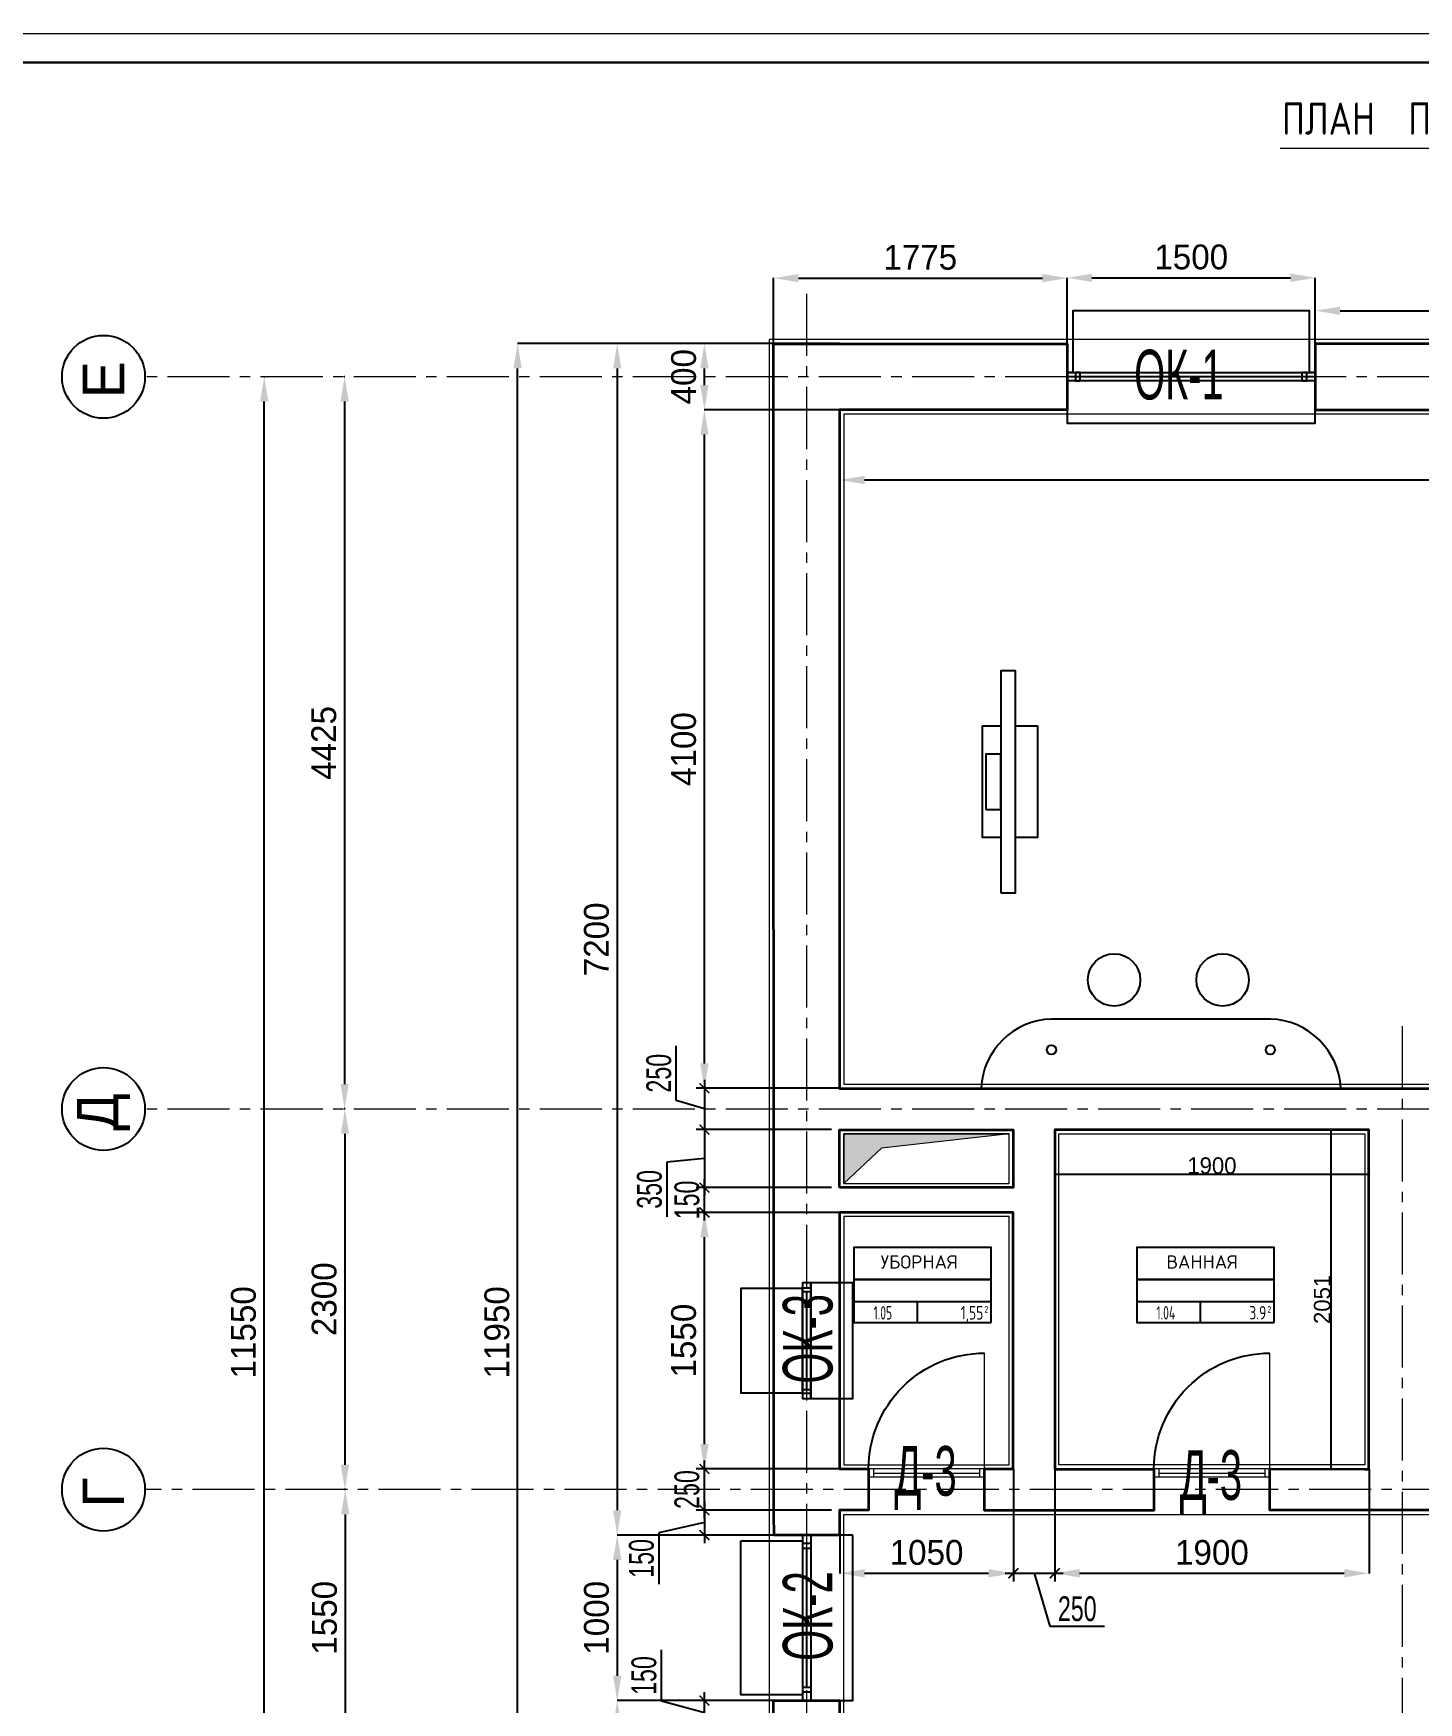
# Model space of a CAD drawing. Header units: millimetres. Extents: x 306212 to 393045, y -154783 to -111932.
# Drawn here: x 346910 to 355284, y -122020 to -111932 of the extents above; entities that cross this region are included whole.
import ezdxf
from ezdxf.enums import TextEntityAlignment as Align

# ---------------------------------------------------------------- set-up
doc = ezdxf.new("R2010")
doc.units = ezdxf.units.MM
doc.linetypes.add('CENTER2', pattern=[1.125, 0.75, -0.125, 0.125, -0.125])
for name, color, linetype in [('0 duvar', 2, 'Continuous'), ('AHSAP KAPI', 152, 'Continuous'), ('AKS', 252, 'CENTER2'), ('DENIZLIK', 174, 'Continuous'), ('room_no', 7, 'Continuous'), ('tefris', 8, 'Continuous')]:
    doc.layers.add(name, color=color, linetype=linetype)
for name, color, linetype, lineweight in [('ahsap', 222, 'Continuous', 13), ('OLCU', 7, 'Continuous', 13), ('Pencere No', 7, 'Continuous', 13)]:
    doc.layers.add(name, color=color, linetype=linetype, lineweight=lineweight)
doc.styles.add('1', font='ARIALN.TTF', dxfattribs={"width": 0.7})
doc.styles.add('CYRILLIC', font='cyriltlc.shx')
doc.styles.add('ROMANS', font='romans', dxfattribs={"width": 0.75})
doc.styles.add('SPDS', font='SPDS.shx')
doc.styles.add('TR', font='tsimplex.shx', dxfattribs={"width": 0.7})
doc.styles.add('YAZI', font='romans.shx')
doc.dimstyles.new('ISO-25', dxfattribs={"dimtxt": 100, "dimasz": 2.5, "dimexe": 1.25, "dimexo": 0.625, "dimtad": 1, "dimdec": 0, "dimtxsty": 'Standard', "dimcen": 2.5, "dimadec": 0, "dimazin": 0, "dimtfac": 1, "dimtdec": 0, "dimtmove": 0, "dimatfit": 3, "dimfxl": 0, "dimarcsym": 0})
doc.dimstyles.get("Standard").update_dxf_attribs({"dimtxt": 125, "dimasz": 60, "dimexe": 50, "dimexo": 50, "dimgap": 30, "dimtad": 1, "dimdec": 0, "dimzin": 0, "dimdsep": 46, "dimtxsty": 'TR', "dimblk": 'ARCHTICK', "dimcen": 90, "dimdle": 50, "dimclrt": 256, "dimadec": 0, "dimazin": 0, "dimtfac": 1, "dimtdec": 0, "dimtofl": 0, "dimtmove": 1, "dimatfit": 3, "dimldrblk": 'ARCHTICK', "dimfxl": 0, "dimtolj": 1, "dimtzin": 0, "dimarcsym": 0})

# ---------------------------------------------------------------- blocks, each defined once
blk = doc.blocks.new('*D495')
at = {"layer": 'ahsap', "color": 0, "lineweight": -2}
for p, q in [((348793, -114007), (348789, -114007)), ((348791, -114157), (348791, -118282)), ((348793, -118432), (348789, -118432))]:
    blk.add_line(p, q, dxfattribs=at)
at = {"layer": 'ahsap', "color": 0}
for points in [[(348766, -114157), (348816, -114157), (348791, -114007)], [(348766, -118282), (348816, -118282), (348791, -118432)]]:
    blk.add_solid(points, dxfattribs=at)
at = {"layer": 'DEFPOINTS', "color": 0}
for p in [(351359, -114007), (348791, -118432), (351359, -118432)]:
    blk.add_point(p, dxfattribs=at)
at = {"layer": 'ahsap', "color": 0, "insert": (348666, -116220), "char_height": 150, "attachment_point": 5, "rotation": 90}
blk.add_mtext('4425', dxfattribs=at)
blk = doc.blocks.new('*D504')
at = {"layer": 'ahsap', "color": 0, "lineweight": -2}
for p, q in [((348795, -118432), (348791, -118432)), ((348793, -118582), (348793, -120582)), ((348795, -120732), (348791, -120732))]:
    blk.add_line(p, q, dxfattribs=at)
at = {"layer": 'ahsap', "color": 0}
for points in [[(348768, -118582), (348818, -118582), (348793, -118432)], [(348768, -120582), (348818, -120582), (348793, -120732)]]:
    blk.add_solid(points, dxfattribs=at)
at = {"layer": 'DEFPOINTS', "color": 0}
for p in [(351359, -118432), (348793, -120732), (351359, -120732)]:
    blk.add_point(p, dxfattribs=at)
at = {"layer": 'ahsap', "color": 0, "insert": (348668, -119582), "char_height": 150, "attachment_point": 5, "rotation": 90}
blk.add_mtext('2300', dxfattribs=at)
blk = doc.blocks.new('*D505')
at = {"layer": 'ahsap', "color": 0, "lineweight": -2}
for p, q in [((348797, -120732), (348793, -120732)), ((348795, -120882), (348795, -122132)), ((348797, -122282), (348793, -122282))]:
    blk.add_line(p, q, dxfattribs=at)
at = {"layer": 'ahsap', "color": 0}
for points in [[(348770, -120882), (348820, -120882), (348795, -120732)], [(348770, -122132), (348820, -122132), (348795, -122282)]]:
    blk.add_solid(points, dxfattribs=at)
at = {"layer": 'DEFPOINTS', "color": 0}
for p in [(351359, -120732), (348795, -122282), (351359, -122282)]:
    blk.add_point(p, dxfattribs=at)
at = {"layer": 'ahsap', "color": 0, "insert": (348670, -121507), "char_height": 150, "attachment_point": 5, "rotation": 90}
blk.add_mtext('1550', dxfattribs=at)
blk = doc.blocks.new('_ArchTick')
at = {"color": 0, "linetype": 'ByBlock', "const_width": 0.15}
blk.add_lwpolyline([(-0.5, -0.5), (0.5, 0.5)], dxfattribs=at)
blk = doc.blocks.new('*D510')
at = {"layer": 'DEFPOINTS', "color": 0}
for p in [(350966, -122007), (351384, -122007), (351784, -122157)]:
    blk.add_point(p, dxfattribs=at)
at = {"layer": 'OLCU', "color": 0, "lineweight": -2}
for p, q in [((350706, -122011), (350706, -121701)), ((350966, -122207), (350966, -121957)), ((350966, -122082), (350706, -122011)), ((351334, -122007), (350916, -122007)), ((351734, -122157), (350916, -122157))]:
    blk.add_line(p, q, dxfattribs=at)
at = {"layer": 'OLCU', "color": 0, "lineweight": -2, "xscale": 60, "yscale": 60, "zscale": 60}
for p, rotation in [((350966, -122007), 90), ((350966, -122157), 270)]:
    blk.add_blockref('_ArchTick', p, dxfattribs=dict(at, rotation=rotation))
at = {"layer": 'OLCU', "insert": (350601, -121856), "char_height": 150, "attachment_point": 5, "rotation": 90, "style": 'TR'}
blk.add_mtext('\\A1;150', dxfattribs=at)
blk = doc.blocks.new('*D511')
at = {"layer": 'DEFPOINTS', "color": 0}
for p in [(350966, -120607), (351783, -120607), (351784, -120857)]:
    blk.add_point(p, dxfattribs=at)
at = {"layer": 'OLCU', "color": 0, "lineweight": -2}
for p, q in [((351733, -120607), (350916, -120607)), ((350966, -120907), (350966, -120557)), ((351734, -120857), (350916, -120857))]:
    blk.add_line(p, q, dxfattribs=at)
at = {"layer": 'OLCU', "color": 0, "lineweight": -2, "xscale": 60, "yscale": 60, "zscale": 60}
for p, rotation in [((350966, -120607), 90), ((350966, -120857), 270)]:
    blk.add_blockref('_ArchTick', p, dxfattribs=dict(at, rotation=rotation))
at = {"layer": 'OLCU', "insert": (350861, -120732), "char_height": 150, "attachment_point": 5, "rotation": 90, "style": 'TR'}
blk.add_mtext('\\A1;250', dxfattribs=at)
blk = doc.blocks.new('*D512')
at = {"layer": 'ahsap', "color": 0, "lineweight": -2}
for p, q in [((351783, -119057), (350966, -119057)), ((350966, -120457), (350966, -119207)), ((351783, -120607), (350966, -120607))]:
    blk.add_line(p, q, dxfattribs=at)
at = {"layer": 'ahsap', "color": 0}
for points in [[(350941, -119207), (350991, -119207), (350966, -119057)], [(350941, -120457), (350991, -120457), (350966, -120607)]]:
    blk.add_solid(points, dxfattribs=at)
at = {"layer": 'DEFPOINTS', "color": 0}
for p in [(350966, -119057), (351784, -119057), (351784, -120607)]:
    blk.add_point(p, dxfattribs=at)
at = {"layer": 'ahsap', "color": 0, "insert": (350841, -119832), "char_height": 150, "attachment_point": 5, "rotation": 90}
blk.add_mtext('1550', dxfattribs=at)
blk = doc.blocks.new('*D513')
at = {"layer": 'DEFPOINTS', "color": 0}
for p in [(350966, -118907), (351784, -118907), (351784, -119057)]:
    blk.add_point(p, dxfattribs=at)
at = {"layer": 'OLCU', "color": 0, "lineweight": -2}
for p, q in [((351734, -118907), (350916, -118907)), ((350966, -119107), (350966, -118857)), ((351734, -119057), (350916, -119057))]:
    blk.add_line(p, q, dxfattribs=at)
at = {"layer": 'OLCU', "color": 0, "lineweight": -2, "xscale": 60, "yscale": 60, "zscale": 60}
for p, rotation in [((350966, -118907), 90), ((350966, -119057), 270)]:
    blk.add_blockref('_ArchTick', p, dxfattribs=dict(at, rotation=rotation))
at = {"layer": 'OLCU', "insert": (350861, -118982), "char_height": 150, "attachment_point": 5, "rotation": 90, "style": 'TR'}
blk.add_mtext('\\A1;150', dxfattribs=at)
blk = doc.blocks.new('*D514')
at = {"layer": 'DEFPOINTS', "color": 0}
for p in [(351784, -118557), (350966, -118907), (351784, -118907)]:
    blk.add_point(p, dxfattribs=at)
at = {"layer": 'OLCU', "color": 0, "lineweight": -2}
for p, q in [((350966, -118507), (350966, -118957)), ((351734, -118557), (350916, -118557)), ((350966, -118732), (350739, -118753)), ((350739, -118753), (350739, -119083)), ((351734, -118907), (350916, -118907))]:
    blk.add_line(p, q, dxfattribs=at)
at = {"layer": 'OLCU', "color": 0, "lineweight": -2, "xscale": 60, "yscale": 60, "zscale": 60}
for p, rotation in [((350966, -118557), 90), ((350966, -118907), 270)]:
    blk.add_blockref('_ArchTick', p, dxfattribs=dict(at, rotation=rotation))
at = {"layer": 'OLCU', "insert": (350634, -118918), "char_height": 150, "attachment_point": 5, "rotation": 90, "style": 'TR'}
blk.add_mtext('\\A1;350', dxfattribs=at)
blk = doc.blocks.new('*D515')
at = {"layer": 'DEFPOINTS', "color": 0}
for p in [(351783, -118307), (350966, -118557), (351784, -118557)]:
    blk.add_point(p, dxfattribs=at)
at = {"layer": 'OLCU', "color": 0, "lineweight": -2}
for p, q in [((350796, -118381), (350796, -118051)), ((351733, -118307), (350916, -118307)), ((350966, -118257), (350966, -118607)), ((350966, -118432), (350796, -118381)), ((351734, -118557), (350916, -118557))]:
    blk.add_line(p, q, dxfattribs=at)
at = {"layer": 'OLCU', "color": 0, "lineweight": -2, "xscale": 60, "yscale": 60, "zscale": 60}
for p, rotation in [((350966, -118307), 90), ((350966, -118557), 270)]:
    blk.add_blockref('_ArchTick', p, dxfattribs=dict(at, rotation=rotation))
at = {"layer": 'OLCU', "insert": (350691, -118216), "char_height": 150, "attachment_point": 5, "rotation": 90, "style": 'TR'}
blk.add_mtext('\\A1;250', dxfattribs=at)
blk = doc.blocks.new('*D516')
at = {"layer": 'ahsap', "color": 0, "lineweight": -2}
for p, q in [((351782, -114207), (350966, -114207)), ((350966, -118157), (350966, -114357)), ((351783, -118307), (350966, -118307))]:
    blk.add_line(p, q, dxfattribs=at)
at = {"layer": 'ahsap', "color": 0}
for points in [[(350941, -114357), (350991, -114357), (350966, -114207)], [(350941, -118157), (350991, -118157), (350966, -118307)]]:
    blk.add_solid(points, dxfattribs=at)
at = {"layer": 'DEFPOINTS', "color": 0}
for p in [(350966, -114207), (351783, -114207), (351784, -118307)]:
    blk.add_point(p, dxfattribs=at)
at = {"layer": 'ahsap', "color": 0, "insert": (350841, -116257), "char_height": 150, "attachment_point": 5, "rotation": 90}
blk.add_mtext('4100', dxfattribs=at)
blk = doc.blocks.new('*D517')
at = {"layer": 'ahsap', "color": 0, "lineweight": -2}
for p, q in [((351782, -113807), (350965, -113807)), ((350966, -114057), (350966, -113957)), ((351783, -114207), (350965, -114207))]:
    blk.add_line(p, q, dxfattribs=at)
at = {"layer": 'ahsap', "color": 0}
for points in [[(350941, -113957), (350991, -113957), (350966, -113807)], [(350941, -114057), (350991, -114057), (350966, -114207)]]:
    blk.add_solid(points, dxfattribs=at)
at = {"layer": 'DEFPOINTS', "color": 0}
for p in [(350966, -113807), (351783, -113807), (351784, -114207)]:
    blk.add_point(p, dxfattribs=at)
at = {"layer": 'ahsap', "color": 0, "insert": (350841, -114007), "char_height": 150, "attachment_point": 5, "rotation": 90}
blk.add_mtext('400', dxfattribs=at)
blk = doc.blocks.new('*D498')
at = {"layer": 'DEFPOINTS', "color": 0}
for p in [(352834, -120607), (353084, -120608), (353084, -121238)]:
    blk.add_point(p, dxfattribs=at)
at = {"layer": 'OLCU', "color": 0, "lineweight": -2}
for p, q in [((352834, -120657), (352834, -121288)), ((353084, -120658), (353084, -121288)), ((352784, -121238), (353134, -121238)), ((352959, -121238), (353055, -121558)), ((353055, -121558), (353385, -121558))]:
    blk.add_line(p, q, dxfattribs=at)
at = {"layer": 'OLCU', "color": 0, "lineweight": -2, "xscale": 60, "yscale": 60, "zscale": 60, "rotation": 180}
blk.add_blockref('_ArchTick', (352834, -121238), dxfattribs=at)
at = {"layer": 'OLCU', "color": 0, "lineweight": -2, "xscale": 60, "yscale": 60, "zscale": 60}
blk.add_blockref('_ArchTick', (353084, -121238), dxfattribs=at)
at = {"layer": 'OLCU', "insert": (353220, -121453), "char_height": 150, "attachment_point": 5, "style": 'TR'}
blk.add_mtext('\\A1;250', dxfattribs=at)
blk = doc.blocks.new('*D525')
at = {"layer": 'ahsap', "color": 0, "lineweight": -2}
for p, q in [((352834, -120608), (352834, -121239)), ((351784, -120858), (351784, -121239)), ((351934, -121238), (352684, -121238))]:
    blk.add_line(p, q, dxfattribs=at)
at = {"layer": 'ahsap', "color": 0}
for points in [[(351934, -121213), (351934, -121263), (351784, -121238)], [(352684, -121213), (352684, -121263), (352834, -121238)]]:
    blk.add_solid(points, dxfattribs=at)
at = {"layer": 'DEFPOINTS', "color": 0}
for p in [(352834, -120607), (351784, -120857), (352834, -121238)]:
    blk.add_point(p, dxfattribs=at)
at = {"layer": 'ahsap', "color": 0, "insert": (352309, -121113), "char_height": 150, "attachment_point": 5}
blk.add_mtext('1050', dxfattribs=at)
blk = doc.blocks.new('*D526')
at = {"layer": 'ahsap', "color": 0, "lineweight": -2}
for p, q in [((353084, -120609), (353084, -121239)), ((354984, -120609), (354984, -121239)), ((353234, -121238), (354834, -121238))]:
    blk.add_line(p, q, dxfattribs=at)
at = {"layer": 'ahsap', "color": 0}
for points in [[(353234, -121213), (353234, -121263), (353084, -121238)], [(354834, -121213), (354834, -121263), (354984, -121238)]]:
    blk.add_solid(points, dxfattribs=at)
at = {"layer": 'DEFPOINTS', "color": 0}
for p in [(353084, -120608), (354984, -120608), (354984, -121238)]:
    blk.add_point(p, dxfattribs=at)
at = {"layer": 'ahsap', "color": 0, "insert": (354034, -121113), "char_height": 150, "attachment_point": 5}
blk.add_mtext('1900', dxfattribs=at)
blk = doc.blocks.new('*D528')
at = {"layer": 'ahsap', "color": 0, "lineweight": -2}
for p, q in [((351383, -113807), (349837, -113807)), ((349837, -125607), (349837, -113957)), ((351383, -125757), (349837, -125757))]:
    blk.add_line(p, q, dxfattribs=at)
at = {"layer": 'ahsap', "color": 0}
for points in [[(349812, -113957), (349862, -113957), (349837, -113807)], [(349812, -125607), (349862, -125607), (349837, -125757)]]:
    blk.add_solid(points, dxfattribs=at)
at = {"layer": 'DEFPOINTS', "color": 0}
for p in [(349837, -113807), (351384, -113807), (351384, -125757)]:
    blk.add_point(p, dxfattribs=at)
at = {"layer": 'ahsap', "color": 0, "insert": (349712, -119782), "char_height": 150, "attachment_point": 5, "rotation": 90}
blk.add_mtext('11950', dxfattribs=at)
blk = doc.blocks.new('*D529')
at = {"layer": 'ahsap', "color": 0, "lineweight": -2}
for p, q in [((348303, -114007), (348306, -114007)), ((348305, -125407), (348305, -114157)), ((348307, -125557), (348304, -125557))]:
    blk.add_line(p, q, dxfattribs=at)
at = {"layer": 'ahsap', "color": 0}
for points in [[(348280, -114157), (348330, -114157), (348305, -114007)], [(348280, -125407), (348330, -125407), (348305, -125557)]]:
    blk.add_solid(points, dxfattribs=at)
at = {"layer": 'DEFPOINTS', "color": 0}
for p in [(319186, -114007), (348305, -114007), (348797, -125557)]:
    blk.add_point(p, dxfattribs=at)
at = {"layer": 'ahsap', "color": 0, "insert": (348180, -119782), "char_height": 150, "attachment_point": 5, "rotation": 90}
blk.add_mtext('11550', dxfattribs=at)
blk = doc.blocks.new('Дверь 700')
at = {"layer": 'AHSAP KAPI', "lineweight": 5}
for p, q in [((381141, -106535), (381141, -105835)), ((381141, -106535), (381841, -106535)), ((381141, -106585), (381841, -106585)), ((381171, -106535), (381171, -106585)), ((381811, -106560), (381171, -106560)), ((381811, -106535), (381811, -106585))]:
    blk.add_line(p, q, dxfattribs=at)
for points in [[(381141, -106585), (381141, -106535)], [(381841, -106585), (381841, -106535)]]:
    blk.add_lwpolyline(points, dxfattribs=at)
at = {"layer": 'AHSAP KAPI'}
blk.add_arc((381141, -106535), 700, 0, 90, dxfattribs=at)
blk = doc.blocks.new('pencere')
at = {"layer": 'AHSAP KAPI'}
for p, q in [((0, 2.5), (0, -2.5)), ((0, 2.5), (100, 2.5)), ((5, 2.5), (5, -2.5)), ((8, 2.5), (8, -2.5)), ((8, 0), (92, 0)), ((92, 2.5), (92, -2.5)), ((95, 2.5), (95, -2.5)), ((100, 2.5), (100, -2.5)), ((0, -2.5), (100, -2.5))]:
    blk.add_line(p, q, dxfattribs=at)
blk = doc.blocks.new('*D552')
at = {"layer": 'ahsap', "color": 0, "lineweight": -2}
for p, q in [((351784, -114208), (351784, -114632)), ((360234, -114208), (360234, -114632)), ((351934, -114631), (360084, -114631))]:
    blk.add_line(p, q, dxfattribs=at)
at = {"layer": 'ahsap', "color": 0}
for points in [[(351934, -114606), (351934, -114656), (351784, -114631)], [(360084, -114606), (360084, -114656), (360234, -114631)]]:
    blk.add_solid(points, dxfattribs=at)
at = {"layer": 'DEFPOINTS', "color": 0}
for p in [(351784, -114207), (360234, -114207), (360234, -114631)]:
    blk.add_point(p, dxfattribs=at)
at = {"layer": 'ahsap', "color": 0, "insert": (356009, -114506), "char_height": 150, "attachment_point": 5}
blk.add_mtext('8450', dxfattribs=at)
blk = doc.blocks.new('roomno')
for p, q in [((1101, 344), (0, 344)), ((0, 344), (1101, 344)), ((1101, 166), (0, 166)), ((511, 0), (511, 166))]:
    blk.add_line(p, q)
blk.add_lwpolyline([(1101, 0), (1101, 602), (0, 602), (0, 0)], close=True)
at = {"style": 'CYRILLIC'}
for p in [(536, 499), (536, 374)]:
    blk.add_attdef('KOMNATA', text='', height=79.8, dxfattribs=at).set_placement(p, align=Align.CENTER)
at = {"style": 'ROMANS'}
for tag, width, p in [('LOBBY', 0.7, (533, 200)), ('001', 0.6, (233, 25))]:
    blk.add_attdef(tag, text='', height=108, dxfattribs=dict(at, width=width)).set_placement(p, align=Align.CENTER)
at = {"style": 'ROMANS', "width": 0.7}
blk.add_attdef('M', text='', height=108, dxfattribs=at).set_placement((1038, 25), align=Align.RIGHT)
blk.add_attdef('2', (1046, 79), '', height=53.9, dxfattribs=at)
blk = doc.blocks.new('*D554')
at = {"layer": 'ahsap', "color": 0, "lineweight": -2}
for p, q in [((354754, -118557), (354751, -118557)), ((354752, -118560), (354752, -120606)), ((354754, -120608), (354751, -120608))]:
    blk.add_line(p, q, dxfattribs=at)
at = {"layer": 'ahsap', "color": 0}
for points in [[(354751, -118560), (354752, -118560), (354752, -118557)], [(354751, -120606), (354752, -120606), (354752, -120608)]]:
    blk.add_solid(points, dxfattribs=at)
at = {"layer": 'DEFPOINTS', "color": 0}
for p in [(354984, -118557), (354752, -120608), (354984, -120608)]:
    blk.add_point(p, dxfattribs=at)
at = {"layer": 'ahsap', "color": 0, "insert": (354701, -119583), "char_height": 100, "attachment_point": 5, "rotation": 90}
blk.add_mtext('2051', dxfattribs=at)
blk = doc.blocks.new('*D555')
at = {"layer": 'ahsap', "color": 0, "lineweight": -2}
for p, q in [((353084, -118824), (353084, -118827)), ((353086, -118826), (354981, -118826)), ((354984, -118824), (354984, -118827))]:
    blk.add_line(p, q, dxfattribs=at)
at = {"layer": 'ahsap', "color": 0}
for points in [[(353086, -118825), (353086, -118826), (353084, -118826)], [(354981, -118825), (354981, -118826), (354984, -118826)]]:
    blk.add_solid(points, dxfattribs=at)
at = {"layer": 'DEFPOINTS', "color": 0}
for p in [(353084, -118557), (354984, -118557), (354984, -118826)]:
    blk.add_point(p, dxfattribs=at)
at = {"layer": 'ahsap', "color": 0, "insert": (354034, -118775), "char_height": 100, "attachment_point": 5}
blk.add_mtext('1900', dxfattribs=at)
blk = doc.blocks.new('*D557')
at = {"layer": 'ahsap', "color": 0, "lineweight": -2}
for p, q in [((351384, -113807), (351384, -113410)), ((351534, -113411), (353009, -113411)), ((353159, -113807), (353159, -113410))]:
    blk.add_line(p, q, dxfattribs=at)
at = {"layer": 'ahsap', "color": 0}
for points in [[(351534, -113386), (351534, -113436), (351384, -113411)], [(353009, -113386), (353009, -113436), (353159, -113411)]]:
    blk.add_solid(points, dxfattribs=at)
at = {"layer": 'DEFPOINTS', "color": 0}
for p in [(353159, -113411), (351384, -113807), (353159, -113807)]:
    blk.add_point(p, dxfattribs=at)
at = {"layer": 'ahsap', "color": 0, "insert": (352271, -113286), "char_height": 150, "attachment_point": 5}
blk.add_mtext('1775', dxfattribs=at)
blk = doc.blocks.new('*D558')
at = {"layer": 'ahsap', "color": 0, "lineweight": -2}
for p, q in [((353159, -113807), (353159, -113409)), ((353309, -113409), (354509, -113409)), ((354659, -113807), (354659, -113409))]:
    blk.add_line(p, q, dxfattribs=at)
at = {"layer": 'ahsap', "color": 0}
for points in [[(353309, -113384), (353309, -113434), (353159, -113409)], [(354509, -113384), (354509, -113434), (354659, -113409)]]:
    blk.add_solid(points, dxfattribs=at)
at = {"layer": 'DEFPOINTS', "color": 0}
for p in [(354659, -113409), (353159, -113807), (354659, -113807)]:
    blk.add_point(p, dxfattribs=at)
at = {"layer": 'ahsap', "color": 0, "insert": (353909, -113284), "char_height": 150, "attachment_point": 5}
blk.add_mtext('1500', dxfattribs=at)
blk = doc.blocks.new('*D559')
at = {"layer": 'ahsap', "color": 0, "lineweight": -2}
for p, q in [((354659, -113807), (354659, -113608)), ((354809, -113608), (357209, -113608)), ((357359, -113807), (357359, -113608))]:
    blk.add_line(p, q, dxfattribs=at)
at = {"layer": 'ahsap', "color": 0}
for points in [[(354809, -113583), (354809, -113633), (354659, -113608)], [(357209, -113583), (357209, -113633), (357359, -113608)]]:
    blk.add_solid(points, dxfattribs=at)
at = {"layer": 'DEFPOINTS', "color": 0}
for p in [(357359, -113608), (354659, -113807), (357359, -113807)]:
    blk.add_point(p, dxfattribs=at)
at = {"layer": 'ahsap', "color": 0, "insert": (356009, -113483), "char_height": 150, "attachment_point": 5}
blk.add_mtext('2700', dxfattribs=at)
blk = doc.blocks.new('*D576')
at = {"layer": 'DEFPOINTS', "color": 0}
for p in [(351784, -120857), (350966, -121007), (351387, -121007)]:
    blk.add_point(p, dxfattribs=at)
at = {"layer": 'OLCU', "color": 0, "lineweight": -2}
for p, q in [((350966, -120807), (350966, -121057)), ((350966, -120932), (350691, -120993)), ((351734, -120857), (350916, -120857)), ((350691, -120993), (350691, -121303)), ((351337, -121007), (350916, -121007))]:
    blk.add_line(p, q, dxfattribs=at)
at = {"layer": 'OLCU', "color": 0, "lineweight": -2, "xscale": 60, "yscale": 60, "zscale": 60}
for p, rotation in [((350966, -120857), 90), ((350966, -121007), 270)]:
    blk.add_blockref('_ArchTick', p, dxfattribs=dict(at, rotation=rotation))
at = {"layer": 'OLCU', "insert": (350586, -121148), "char_height": 150, "attachment_point": 5, "rotation": 90, "style": 'TR'}
blk.add_mtext('\\A1;150', dxfattribs=at)
blk = doc.blocks.new('*D577')
at = {"layer": 'ahsap', "color": 0, "lineweight": -2}
for p, q in [((351386, -121007), (350439, -121007)), ((350439, -121157), (350439, -121857)), ((351386, -122007), (350439, -122007))]:
    blk.add_line(p, q, dxfattribs=at)
at = {"layer": 'ahsap', "color": 0}
for points in [[(350414, -121157), (350464, -121157), (350439, -121007)], [(350414, -121857), (350464, -121857), (350439, -122007)]]:
    blk.add_solid(points, dxfattribs=at)
at = {"layer": 'DEFPOINTS', "color": 0}
for p in [(351387, -121007), (350439, -122007), (351387, -122007)]:
    blk.add_point(p, dxfattribs=at)
at = {"layer": 'ahsap', "color": 0, "insert": (350314, -121507), "char_height": 150, "attachment_point": 5, "rotation": 90}
blk.add_mtext('1000', dxfattribs=at)
blk = doc.blocks.new('*D578')
at = {"layer": 'ahsap', "color": 0, "lineweight": -2}
for p, q in [((351382, -122007), (350439, -122007)), ((350439, -125607), (350439, -122157)), ((351382, -125757), (350439, -125757))]:
    blk.add_line(p, q, dxfattribs=at)
at = {"layer": 'ahsap', "color": 0}
for points in [[(350414, -122157), (350464, -122157), (350439, -122007)], [(350414, -125607), (350464, -125607), (350439, -125757)]]:
    blk.add_solid(points, dxfattribs=at)
at = {"layer": 'DEFPOINTS', "color": 0}
for p in [(350439, -122007), (351383, -122007), (351383, -125757)]:
    blk.add_point(p, dxfattribs=at)
at = {"layer": 'ahsap', "color": 0, "insert": (350314, -123882), "char_height": 150, "attachment_point": 5, "rotation": 90}
blk.add_mtext('3750', dxfattribs=at)
blk = doc.blocks.new('*D579')
at = {"layer": 'ahsap', "color": 0, "lineweight": -2}
for p, q in [((351383, -113807), (350439, -113807)), ((350439, -113957), (350439, -120857)), ((351386, -121007), (350439, -121007))]:
    blk.add_line(p, q, dxfattribs=at)
at = {"layer": 'ahsap', "color": 0}
for points in [[(350414, -113957), (350464, -113957), (350439, -113807)], [(350414, -120857), (350464, -120857), (350439, -121007)]]:
    blk.add_solid(points, dxfattribs=at)
at = {"layer": 'DEFPOINTS', "color": 0}
for p in [(351384, -113807), (350439, -121007), (351387, -121007)]:
    blk.add_point(p, dxfattribs=at)
at = {"layer": 'ahsap', "color": 0, "insert": (350314, -117407), "char_height": 150, "attachment_point": 5, "rotation": 90}
blk.add_mtext('7200', dxfattribs=at)
blk = doc.blocks.new('*D633')
at = {"layer": 'ahsap', "color": 0, "lineweight": -2}
for p, q in [((377914, -114007), (377917, -114007)), ((377916, -125407), (377916, -114157)), ((377918, -125557), (377915, -125557))]:
    blk.add_line(p, q, dxfattribs=at)
at = {"layer": 'ahsap', "color": 0}
for points in [[(377891, -114157), (377941, -114157), (377916, -114007)], [(377891, -125407), (377941, -125407), (377916, -125557)]]:
    blk.add_solid(points, dxfattribs=at)
at = {"layer": 'DEFPOINTS', "color": 0}
for p in [(348797, -114007), (377916, -114007), (378409, -125557)]:
    blk.add_point(p, dxfattribs=at)
at = {"layer": 'ahsap', "color": 0, "insert": (377791, -119782), "char_height": 150, "attachment_point": 5, "rotation": 90}
blk.add_mtext('11550', dxfattribs=at)

msp = doc.modelspace()

# ---------------------------------------------------------------- hatches: boundary and pattern name
at = {"layer": 'ahsap'}
msp.add_hatch(color=7, dxfattribs=at).paths.add_polyline_path([(351808.5, -118582.4), (351808.5, -118882.4), (352037.2, -118668.8), (352808.5, -118582.4)])

# ---------------------------------------------------------------- linework, layer by layer
at = {"layer": '0 duvar', "color": 7, "lineweight": 30, "ltscale": 0.071429}
msp.add_lwpolyline([(336529.7, -112108.8), (363257, -112108.8), (363257, -132106), (336529.7, -132106)], close=True, dxfattribs=at)
at = {"layer": 'ahsap', "color": 0}
msp.add_line((354447.5, -112624.8), (357518.2, -112624.8), dxfattribs=at)
at = {"layer": 'ahsap', "color": 3, "lineweight": 0}
for points in [[(351358.5, -125557.4), (351358.5, -125557.4), (351358.5, -125782.4), (351808.5, -125782.4), (360208.5, -125782.4), (360658.5, -125782.4), (360658.5, -125332.4), (360658.5, -114232.4), (360658.5, -113782.4), (351358.5, -113782.4), (351358.5, -125557.4)], [(360208.5, -114232.4), (360208.5, -114232.4), (351808.5, -114232.4), (351808.5, -118282.4), (360208.5, -118282.4), (360208.5, -114232.4)], [(351808.5, -118882.4), (352808.5, -118882.4), (352808.5, -118582.4), (351808.5, -118582.4), (351808.5, -118882.4)], [(353108.5, -118582.4), (354958.5, -118582.4), (354958.5, -120582.4), (353108.5, -120582.4), (353108.5, -118582.4)], [(352808.5, -120582.4), (352808.5, -119082.4), (351808.5, -119082.4), (351808.5, -120582.4), (352808.5, -120582.4)]]:
    msp.add_lwpolyline(points, dxfattribs=at)
at = {"layer": 'ahsap', "color": 26, "lineweight": 35}
for points in [[(355383.5, -120857.4), (354958.5, -120857.4), (354383.5, -120857.4), (354383.5, -120607.4), (354958.5, -120608), (354983.5, -120608), (354983.5, -120608), (354983.5, -118557.4), (353083.5, -118557.4), (353083.5, -120608), (353683.5, -120608), (353683.5, -120858), (352808.5, -120858), (352658.5, -120858), (352658.5, -120607.4), (352808.5, -120607.4), (352833.5, -120607.4), (352833.5, -119057.4), (351783.5, -119057.4), (351783.5, -120607.4), (351808.5, -120607.4), (351958.5, -120607.4), (351958.5, -120857.4), (351783.5, -120857.4), (351783.5, -120882.4), (351783.5, -121007.4), (351386.8, -121007.4), (351386.7, -120882.4), (351383.5, -113807.4), (353158.5, -113807.4), (353158.5, -114007.4), (353158.5, -114207.4), (351783.5, -114207.4), (351783.5, -118282.4), (351783.5, -118307.4), (355708.5, -118307.4)], [(357358.5, -113807.4), (354658.5, -113807.4), (354658.5, -114207.4), (357358.5, -114207.4), (357358.5, -113807.4)]]:
    msp.add_lwpolyline(points, dxfattribs=at)
for points in [[(351783.5, -118907.4), (351783.5, -118557.4), (352833.5, -118557.4), (352833.5, -118907.4)], [(351783.5, -122407.4), (351783.5, -125357.4), (352633.5, -125357.4), (352633.5, -125557.4), (352633.5, -125757.4), (351383.5, -125757.4), (351383.5, -125557.4), (351383.5, -122007.4), (351783.5, -122007.4), (351783.5, -122157.4), (353583.5, -122157.4), (353583.5, -122407.4)]]:
    msp.add_lwpolyline(points, close=True, dxfattribs=at)
at = {"layer": 'ahsap', "color": 3, "lineweight": 0}
msp.add_lwpolyline([(356908.5, -118582.4), (356908.5, -123382.4), (360208.5, -123382.4), (360208.5, -125332.4), (360208.5, -125332.4), (355408.5, -125332.4), (355408.5, -122132.4), (351808.5, -122132.4), (351808.5, -120882.4), (355408.5, -120882.4), (355408.5, -118582.4)], close=True, dxfattribs=at)
at = {"layer": 'ahsap'}
msp.add_lwpolyline([(351808.5, -118882.4), (351808.5, -118582.4), (352808.5, -118582.4), (352037.2, -118668.8), (351808.5, -118882.4)], dxfattribs=at)
at = {"layer": 'AHSAP KAPI'}
for points in [[(354658.5, -114007.4), (354658.5, -114032.4), (353158.5, -114032.4), (353158.5, -113982.4), (353208.5, -113982.4), (353208.5, -114032.4), (353238.5, -114032.4), (353238.5, -113982.4), (353208.5, -113982.4), (354578.5, -113982.4), (354578.5, -114032.4), (354608.5, -114032.4), (354608.5, -113982.4), (354578.5, -113982.4), (354658.5, -113982.4), (354658.5, -114007.4), (353158.5, -114007.4), (353158.5, -114287.4), (354658.5, -114287.4), (354658.5, -114007.4), (354658.5, -113982.4), (354623.5, -113982.4), (354623.6, -113609.2), (353193.5, -113609.2), (353193.5, -113982.4), (353158.5, -113982.4), (353158.5, -114007.4)], [(351608.5, -119482.4), (351608.5, -119512.4), (351608.5, -119537.4), (351558.5, -119537.4), (351558.5, -119512.4), (351608.5, -119512.4), (351608.5, -119482.4), (351558.5, -119482.4), (351558.5, -119537.4), (351558.5, -120152.4), (351558.5, -120182.4), (351608.5, -120182.4), (351608.5, -120152.4), (351558.5, -120152.4), (351558.5, -120127.4), (351608.5, -120127.4), (351608.5, -120152.4), (351608.5, -119537.4), (351583.5, -119537.4), (351583.5, -120127.4)]]:
    msp.add_lwpolyline(points, dxfattribs=at)
at = {"layer": 'AKS', "lineweight": 5, "ltscale": 500}
for p, q in [((351583.5, -113506.3), (351583.5, -128557.4)), ((362158.5, -114007.4), (347583.5, -114007.4)), ((355183.5, -117932.4), (355183.5, -128557.4)), ((362158.5, -118432.4), (347583.5, -118432.4)), ((356121, -120732.4), (347583.5, -120732.4))]:
    msp.add_line(p, q, dxfattribs=at)
at = {"layer": 'AKS', "color": 2, "linetype": 'Continuous'}
for centre in [(347333.5, -114007.4), (347333.5, -118432.4), (347333.5, -120732.4)]:
    msp.add_circle(centre, 250.5, dxfattribs=at)
at = {"layer": 'DENIZLIK'}
for points in [[(351558.5, -119517.4), (351558.5, -119517.4), (351185.3, -119517.4), (351185.3, -119844.9), (351185.3, -120147.4), (351558.5, -120147.4), (351558.5, -120147.4), (351558.5, -119517.4)], [(351608.5, -120182.4), (351863.5, -120182.4), (351863.5, -119482.4), (351608.5, -119482.4), (351608.5, -120182.4)], [(351185.3, -121042.4), (351558.5, -121042.4), (351558.5, -121972.4), (351185.3, -121972.4), (351185.3, -121042.4)], [(351863.5, -121007.4), (351608.5, -121007.4), (351608.5, -122007.4), (351863.5, -122007.4), (351863.5, -121007.4)]]:
    msp.add_lwpolyline(points, dxfattribs=at)
at = {"layer": 'OLCU', "linetype": 'Continuous', "ltscale": 50}
msp.add_lwpolyline([(335822.6, -111932.1), (363433.7, -111932.1), (363433.7, -132282.7), (335822.6, -132282.7)], close=True, dxfattribs=at)
at = {"layer": 'tefris'}
for p, q in [((354387.2, -117888.5), (353064, -117888.5)), ((354812.7, -118307.4), (352638.5, -118307.4))]:
    msp.add_line(p, q, dxfattribs=at)
for points in [[(352757.4, -117125.1), (352846.8, -117125.1), (352846.8, -115784.6), (352757.4, -115784.6)], [(352668.1, -116622.4), (352757.4, -116622.4), (352757.4, -116287.3), (352668.1, -116287.3)]]:
    msp.add_lwpolyline(points, close=True, dxfattribs=at)
for points in [[(352757.4, -116119.7), (352645.7, -116119.7), (352645.7, -116790), (352757.4, -116790)], [(352846.8, -116790), (352980.8, -116790), (352980.8, -116119.7), (352846.8, -116119.7)]]:
    msp.add_lwpolyline(points, dxfattribs=at)
for centre, radius in [((353442.7, -117652.2), 158.2), ((354098.6, -117652.2), 158.2), ((353064, -118074.7), 27.9), ((354387.2, -118074.7), 27.9)]:
    msp.add_circle(centre, radius, dxfattribs=at)
for centre, start, end in [((353077.3, -118327.5), 91.73055, 177.37169), ((354374, -118327.5), 2.62831, 88.26945)]:
    msp.add_arc(centre, 439.2, start, end, dxfattribs=at)

# ---------------------------------------------------------------- block references
at = {"layer": 'ahsap', "xscale": -1, "rotation": 359.9999999990441}
for p in [(733799.4, -14072.8), (735524.4, -14072.8)]:
    msp.add_blockref('Дверь 700', p, dxfattribs=at)
at = {"layer": 'AHSAP KAPI', "xscale": 10, "yscale": 10, "zscale": 10, "rotation": 270}
msp.add_blockref('pencere', (351583.5, -121007.4), dxfattribs=at)
at = {"layer": 'room_no'}
ref = msp.add_blockref('roomno', (351868.5, -119723.3), dxfattribs=dict(at, xscale=0.7552368622273207, yscale=0.7552368622273207, zscale=0.7552368621983202))
ref.add_attrib('KOMNATA', 'УБОРНАЯ', dxfattribs={"layer": '0', "height": 80, "style": 'YAZI'}).set_placement((352265, -119396.7), align=Align.CENTER)
ref.add_attrib('001', '1.05', dxfattribs={"layer": '0', "height": 81.39, "style": 'ROMANS', "width": 0.6}).set_placement((352044.7, -119704.7), align=Align.CENTER)
ref.add_attrib('2', '2', (352658.1, -119663.7), dxfattribs={"layer": '0', "height": 40.7, "style": 'ROMANS', "width": 0.7})
ref.add_attrib('M', '1,55', dxfattribs={"layer": '0', "height": 81.39, "style": 'ROMANS', "width": 0.7}).set_placement((352652, -119704.5), align=Align.RIGHT)
ref = msp.add_blockref('roomno', (353579.2, -119723.3), dxfattribs=dict(at, xscale=0.7552368622273207, yscale=0.7552368622273207, zscale=0.7552368621983202))
ref.add_attrib('KOMNATA', 'ВАННАЯ', dxfattribs={"layer": '0', "height": 80, "style": 'YAZI'}).set_placement((353975.7, -119396.7), align=Align.CENTER)
ref.add_attrib('001', '1.04', dxfattribs={"layer": '0', "height": 81.39, "style": 'ROMANS', "width": 0.6}).set_placement((353755.5, -119704.7), align=Align.CENTER)
ref.add_attrib('2', '2', (354368.9, -119663.7), dxfattribs={"layer": '0', "height": 40.7, "style": 'ROMANS', "width": 0.7})
ref.add_attrib('M', '3.9', dxfattribs={"layer": '0', "height": 81.39, "style": 'ROMANS', "width": 0.7}).set_placement((354362.8, -119704.5), align=Align.RIGHT)

# ---------------------------------------------------------------- texts
at = {"layer": '0 duvar', "color": 0, "ltscale": 0.071429, "style": 'SPDS'}
msp.add_text('ПЛАН  ПЕРВОГО  ЭТАЖА', height=195, dxfattribs=at).set_placement((354457.3, -112544.6))
at = {"layer": 'AKS', "color": 1}
for s, p in [('Е', (347333.5, -114024.7)), ('Д', (347333.5, -118449.7)), ('Г', (347333.5, -120749.7))]:
    msp.add_text(s, height=250, rotation=90, dxfattribs=at).set_placement(p, align=Align.MIDDLE)
at = {"layer": 'Pencere No', "style": '1', "width": 0.7}
for s, p in [('ОК-1', (353563.8, -114144.2)), ('Д-3', (352114.3, -120769.2)), ('Д-3', (353839.3, -120794.2))]:
    msp.add_text(s, height=300, dxfattribs=at).set_placement(p)
for s, p in [('ОК-3', (351740.3, -120091.8)), ('ОК-2', (351740.3, -121766.8))]:
    msp.add_text(s, height=300, rotation=90, dxfattribs=at).set_placement(p)

# ---------------------------------------------------------------- dimensions: what is measured, and where the dimension line sits
at = {"layer": 'ahsap', "color": 0}
for base, p1, p2, picture, middle in [((353158.5, -113410.6), (351383.5, -113807.4), (353158.5, -113807.4), '*D557', (352271, -113285.6)), ((354658.5, -113409.4), (353158.5, -113807.4), (354658.5, -113807.4), '*D558', (353908.5, -113284.4)), ((357358.5, -113608.1), (354658.5, -113807.4), (357358.5, -113807.4), '*D559', (356008.5, -113483.1)), ((360233.5, -114631.5), (351783.5, -114207.4), (360233.5, -114207.4), '*D552', (356008.5, -114506.5)), ((352833.5, -121238.3), (351783.5, -120857.4), (352833.5, -120607.4), '*D525', (352308.5, -121113.3)), ((354983.5, -121238.3), (353083.5, -120608), (354983.5, -120608), '*D526', (354033.5, -121113.3))]:
    dim = msp.add_linear_dim(base=base, p1=p1, p2=p2, dimstyle='ISO-25', override={"dimtxt": 150, "dimasz": 150, "dimexe": 0.25, "dimgap": 50, "dimdle": 0.25, "dimfxl": 0.25}, dxfattribs=at)
    dim.commit()
    dim.dimension.update_dxf_attribs({"geometry": picture, "text_midpoint": middle})
for base, p1, p2, override, picture, middle in [((349836.9, -113807.4), (351383.5, -125757.4), (351383.5, -113807.4), {"dimtxt": 150, "dimasz": 150, "dimexe": 0.25, "dimgap": 50, "dimdle": 0.25, "dimfxl": 0.25}, '*D528', (349711.9, -119782.4)), ((350438.9, -121007.4), (351383.5, -113807.4), (351386.8, -121007.4), {"dimtxt": 150, "dimasz": 150, "dimexe": 0.25, "dimgap": 50, "dimdle": 0.25, "dimfxl": 0.25}, '*D579', (350313.9, -117407.4)), ((348790.7, -118432.4), (351358.5, -114007.4), (351358.5, -118432.4), {"dimtxt": 150, "dimasz": 150, "dimgap": 50, "dimfxl": 2, "dimfxlon": 1}, '*D495', (348665.7, -116219.9)), ((350965.8, -114207.4), (351783.5, -118307.4), (351782.9, -114207.4), {"dimtxt": 150, "dimasz": 150, "dimexe": 0.25, "dimgap": 50, "dimdle": 0.25, "dimfxl": 0.25}, '*D516', (350840.8, -116257.4)), ((348792.7, -120732.4), (351358.5, -118432.4), (351358.5, -120732.4), {"dimtxt": 150, "dimasz": 150, "dimgap": 50, "dimfxl": 2, "dimfxlon": 1}, '*D504', (348667.7, -119582.4)), ((350965.8, -119057.4), (351783.5, -120607.4), (351783.5, -119057.4), {"dimtxt": 150, "dimasz": 150, "dimexe": 0.25, "dimgap": 50, "dimdle": 0.25, "dimfxl": 0.25}, '*D512', (350840.8, -119832.4)), ((348794.7, -122282.4), (351358.5, -120732.4), (351358.5, -122282.4), {"dimtxt": 150, "dimasz": 150, "dimgap": 50, "dimfxl": 2, "dimfxlon": 1}, '*D505', (348669.7, -121507.4)), ((350438.9, -122007.4), (351386.8, -121007.4), (351386.8, -122007.4), {"dimtxt": 150, "dimasz": 150, "dimexe": 0.25, "dimgap": 50, "dimdle": 0.25, "dimfxl": 0.25}, '*D577', (350313.9, -121507.4)), ((350438.9, -122007.4), (351382.9, -125757.4), (351382.9, -122007.4), {"dimtxt": 150, "dimasz": 150, "dimexe": 0.25, "dimgap": 50, "dimdle": 0.25, "dimfxl": 0.25}, '*D578', (350313.9, -123882.4))]:
    dim = msp.add_linear_dim(base=base, p1=p1, p2=p2, angle=90, dimstyle='ISO-25', override=override, dxfattribs=at)
    dim.commit()
    dim.dimension.update_dxf_attribs({"geometry": picture, "text_midpoint": middle})
for base, p1, p2, override, picture, middle in [((350965.6, -113807.4), (351783.5, -114207.4), (351782.9, -113807.4), {"dimtxt": 150, "dimasz": 150, "dimexe": 0.25, "dimgap": 50, "dimdle": 0.25, "dimfxl": 0.25}, '*D517', (350965.6, -114007.4)), ((348304.8, -114007.4), (348797.5, -125557.4), (319186.4, -114007.4), {"dimtxt": 150, "dimasz": 150, "dimgap": 50, "dimfxl": 2, "dimfxlon": 1}, '*D529', (348304.8, -119782.4)), ((377915.9, -114007.4), (378408.6, -125557.4), (348797.5, -114007.4), {"dimtxt": 150, "dimasz": 150, "dimgap": 50, "dimfxl": 2, "dimfxlon": 1}, '*D633', (377915.9, -119782.4))]:
    dim = msp.add_linear_dim(base=base, p1=p1, p2=p2, angle=90, dimstyle='ISO-25', override=override, dxfattribs=at)
    dim.commit()
    dim.dimension.update_dxf_attribs({"geometry": picture, "text_midpoint": middle, "dimtype": 160})
at = {"layer": 'ahsap'}
dim = msp.add_linear_dim(base=(354983.5, -118825.7), p1=(353083.5, -118557.4), p2=(354983.5, -118557.4), dimstyle='ISO-25', override={"dimfxl": 2, "dimfxlon": 1}, dxfattribs=at)
dim.commit()
dim.dimension.update_dxf_attribs({"geometry": '*D555', "text_midpoint": (354033.5, -118775.1)})
dim = msp.add_linear_dim(base=(354751.8, -120608), p1=(354983.5, -118557.4), p2=(354983.5, -120608), angle=90, dimstyle='ISO-25', override={"dimfxl": 2, "dimfxlon": 1}, dxfattribs=at)
dim.commit()
dim.dimension.update_dxf_attribs({"geometry": '*D554', "text_midpoint": (354701.1, -119582.7)})
at = {"layer": 'OLCU'}
dim = msp.add_linear_dim(base=(350965.8, -118557.4), p1=(351782.9, -118307.4), p2=(351783.5, -118557.4), angle=90, dimstyle='Standard', override={"dimtxt": 150}, dxfattribs=at)
dim.commit()
dim.dimension.update_dxf_attribs({"geometry": '*D515', "text_midpoint": (350690.8, -118351.4)})
for base, p1, p2, picture, middle in [((350965.8, -118907.4), (351783.5, -118557.4), (351783.5, -118907.4), '*D514', (350738.6, -118782.8)), ((350965.8, -118907.4), (351783.5, -119057.4), (351783.5, -118907.4), '*D513', (350965.8, -118982.4)), ((350965.8, -120607.4), (351783.5, -120857.4), (351782.9, -120607.4), '*D511', (350965.8, -120732.4)), ((350965.8, -121007.4), (351783.5, -120857.4), (351386.8, -121007.4), '*D576', (350690.8, -121022.9)), ((350965.8, -122007.4), (351783.5, -122157.4), (351383.5, -122007.4), '*D510', (350705.8, -121981.3))]:
    dim = msp.add_linear_dim(base=base, p1=p1, p2=p2, angle=90, dimstyle='Standard', override={"dimtxt": 150}, dxfattribs=at)
    dim.commit()
    dim.dimension.update_dxf_attribs({"geometry": picture, "text_midpoint": middle, "dimtype": 160})
dim = msp.add_linear_dim(base=(353083.5, -121238.3), p1=(352833.5, -120607.4), p2=(353083.5, -120608), dimstyle='Standard', override={"dimtxt": 150}, dxfattribs=at)
dim.commit()
dim.dimension.update_dxf_attribs({"geometry": '*D498', "text_midpoint": (353084.5, -121453.3)})

doc.saveas('drawing.dxf')
